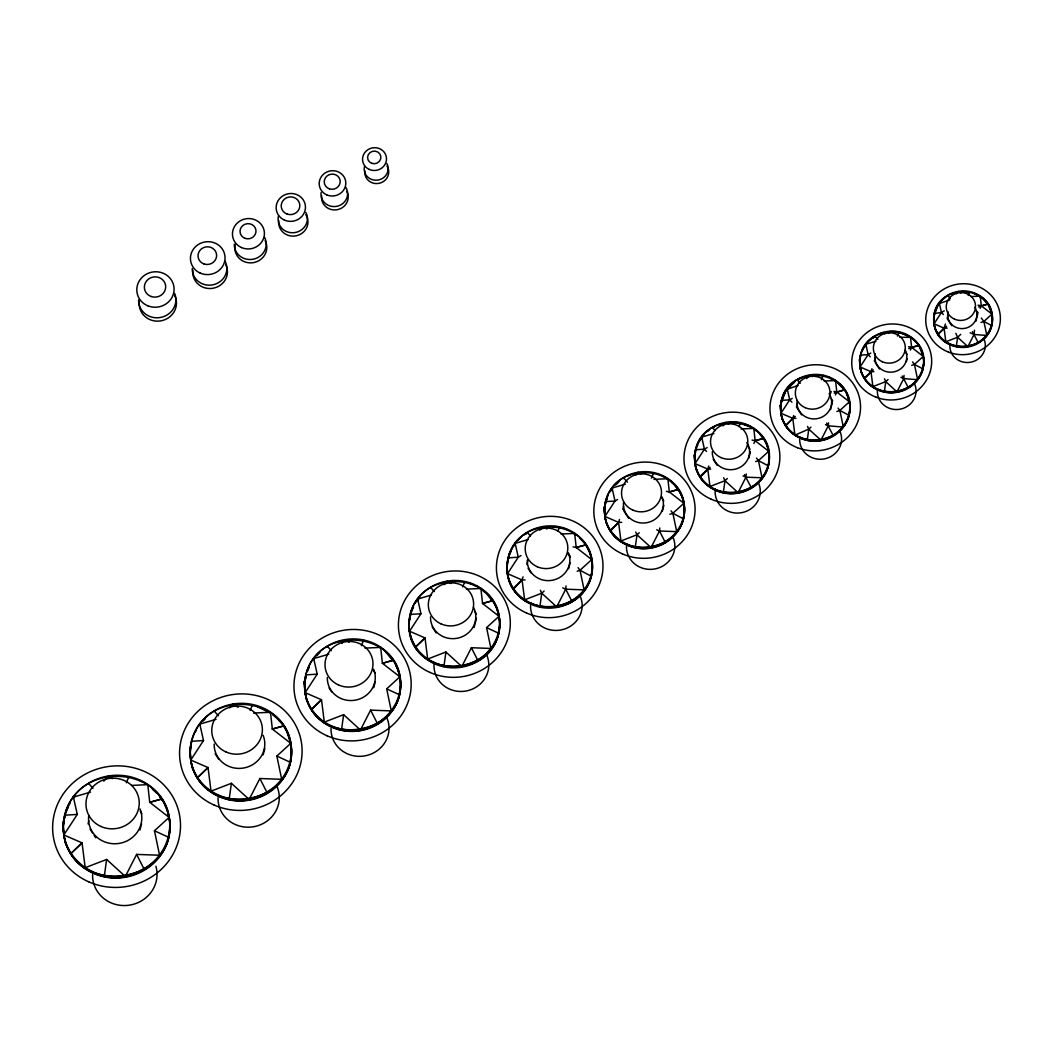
<?xml version="1.0" encoding="UTF-8"?>
<svg xmlns="http://www.w3.org/2000/svg" width="1053" height="1053" viewBox="0 0 1053 1053"><rect width="100%" height="100%" fill="white"/><g stroke="black" fill="none" stroke-linecap="round" stroke-linejoin="round"><path stroke-width="1.5" d="M63.285 825.341C68.708 752.421 183.643 764.386 168.467 838.149C161.267 867.303 127.255 884.638 99.193 875.122C84.595 870.66 72.078 859.577 66.602 845.243C63.575 845.283 61.337 800.385 64.022 835.964M190.211 750.907C195.358 681.633 304.541 693.006 290.141 763.083C283.296 790.777 250.983 807.243 224.328 798.213C210.455 793.962 198.569 783.445 193.37 769.822C190.488 769.861 188.369 727.202 190.909 761.016M304.62 683.989C308.582 618.453 413.75 629.562 399.284 695.52C392.795 721.766 362.193 737.363 336.934 728.808C323.797 724.78 312.53 714.803 307.608 701.917C304.883 701.943 302.869 661.521 305.278 693.558M409.064 623.034C412.157 564.053 506.704 569.436 499.267 629.576C492.501 683.2 405.839 676.684 409.13 623.415M507.072 565.948C510.6 507.691 604.093 517.576 591.22 576.202C578.176 626.956 497.134 611.293 508.059 559.893M604.501 509.204C607.805 454.593 695.454 463.86 683.384 518.813C677.987 540.676 652.478 553.681 631.431 546.546C620.48 543.203 611.095 534.885 606.989 524.144C604.725 524.17 603.04 490.487 605.054 517.181M694.638 456.844C696.652 405.918 780.444 415.04 768.256 465.808C763.214 486.21 739.403 498.345 719.765 491.685C709.551 488.566 700.785 480.813 696.954 470.77C694.835 470.796 693.269 439.364 695.151 464.281M780.602 406.958C782.484 359.678 860.288 368.155 848.968 415.29C844.282 434.244 822.182 445.511 803.939 439.325C794.462 436.429 786.315 429.216 782.761 419.91C780.799 419.923 779.338 390.742 781.076 413.882M859.748 361.179C861.486 317.532 933.313 325.351 922.862 368.866C918.532 386.359 898.13 396.757 881.295 391.058C872.542 388.373 865.026 381.726 861.736 373.131C859.932 373.144 858.577 346.2 860.196 367.563M992.11 322.718C997.625 282.375 931.418 281.243 933.774 321.178C936.025 360.021 998.823 352.031 991.965 314.11L981.291 305.831L978.066 305.173M63.364 825.776L63.68 822.525M90.479 792.146L73.394 797.108L77.29 814.417L63.851 834.963C74.302 900.565 180.511 882.796 169.125 817.391L149.71 802.294L147.789 784.643L131.599 785.433M190.29 751.329L190.646 746.129M216.049 719.37L199.807 724.095L203.505 740.535L190.751 760.055C200.675 822.38 301.579 805.492 290.76 743.352L272.332 729.045L270.489 712.262L253.562 713.065M304.686 684.384L306.015 675.776M328.76 654.203L313.715 658.586L317.216 674.157L305.12 692.65C314.531 751.697 410.117 735.705 399.864 676.829L382.41 663.272L380.659 647.371L364.97 648.121M409.275 622.033L410.117 616.61M431.519 594.998L417.659 599.039L420.963 613.741L409.551 631.221C418.436 686.977 508.704 671.867 499.03 616.281L482.537 603.461L480.892 588.456L466.44 589.14M556.471 607.331L565.724 589.18L566.04 585.929M521.011 555.576L518.273 557.195L507.52 573.648C515.891 626.127 600.855 611.911 591.747 559.591L576.228 547.507L573.082 546.862M604.554 509.534L604.843 505.44M617.571 499.517L615.005 501.017L604.922 516.431C612.767 565.632 692.413 552.298 683.884 503.242L669.326 491.948L666.391 491.33M694.69 457.147L695.493 451.54M707.129 447.604L704.431 449.197L695.019 463.583C702.351 509.494 776.693 497.055 768.716 451.276L755.146 440.72L752.053 440.088M792.211 398.389L789.697 399.85L780.971 413.224C787.762 455.857 856.8 444.313 849.402 401.798L836.793 391.992L833.923 391.4M859.801 361.442L860.577 355.098L868.146 354.611L870.792 353.058M904.053 375.473L903.737 378.593L896.801 392.216M875.964 341.277L865.816 344.239L868.146 354.611L860.09 366.957C866.356 406.313 930.089 395.652 923.257 356.414L911.608 347.358L908.594 346.727M934.156 324.324L934.05 316.032L937.749 305.383M650.807 547.994L659.494 531.002L659.797 527.974M746.274 473.982L745.958 477.18L737.85 493.041M828.553 422.885L828.263 425.846L820.735 440.588M974.499 330.181L974.078 334.472L967.707 346.924M85.359 868.699L85.188 867.698L106.629 859.445L104.247 876.649M211.179 792.106L211.021 791.158L231.384 783.3L229.133 799.661M324.482 723.029L324.324 722.121L343.62 714.671L341.488 730.177M427.834 659.902L427.689 659.046L445.906 652.004L443.892 666.654M540.386 590.246L541.742 593.208L539.847 607.002M635.736 532.015L637.012 534.779L635.222 547.692M723.635 477.786L724.977 480.708L723.306 492.765M807.533 426.412L808.783 429.124L807.23 440.312M884.441 378.764L885.757 381.62L884.323 391.966M955.795 333.314L957.598 337.25L956.282 346.7M64.18 819.326L64.852 816.207M605.172 504.703L608.147 494.739M794.317 381.739L785.393 391.861L780.905 403.694M992.058 322.402C988.793 353.281 938.276 355.006 934.064 323.784L941.448 312.478L944.278 310.832M88.057 823.894L88.834 820.8M139.957 830.001L141.523 823.828M263.171 754.843L264.777 748.499M373.736 687.714L375.25 681.699M474.087 627.575L476.43 618.269M526.934 564.526L528.04 560.157M568.633 568.752L570.107 562.907M622.784 509.283L623.547 506.269M662.35 511.324L663.877 505.308M748.788 458.173L750.355 451.934M797.174 404.115L796.45 407.011L801.596 414.908M830.527 409.643L832.344 402.404M874.372 361.205L875.135 358.204M906.33 361.64L907.094 358.625M947.963 315.387L947.16 318.546L951.833 325.706M975.868 321.297L977.855 313.425L976.302 311.03M65.207 814.956L65.918 812.455M411.21 612.438L410.394 615.281L410.249 614.425L420.963 613.741M509.086 555.971L508.323 558.643L508.191 557.84L518.273 557.195L515.154 543.361L528.198 539.557M696.388 448.104L695.73 450.447L695.599 449.749L704.431 449.197L706.51 451.395M523.065 576.847L522.051 579.94L524.736 600.644M621.059 541.729L618.572 522.38L621.744 522.354M785.762 425.873L792.777 418.344L793.699 415.514M872.99 387.201L871.002 371.696L871.95 368.682M610.45 531.015L618.545 522.354L619.493 519.445M710.091 487.197L707.761 469.125L708.735 466.045M945.897 342.33L944.067 328.141L945.383 324.021M67.734 807.664L66.181 810.613M697.639 444.735L696.665 446.538M865.816 344.239L861.486 352.347M126.373 782.734L128.9 776.706M250.153 710.433L252.536 704.707M651.438 478.154L653.702 472.731L653.834 473.481M738.969 426.597L740.562 422.793L740.68 423.503M968.273 295.472L969.839 291.734L961.35 291.602L950.227 294.221M361.39 645.634L363.667 640.224L363.825 641.132M462.701 586.811L464.834 581.704L464.978 582.559M557.748 531.37L559.564 527.04L559.696 527.856M821.406 379.751L823.249 375.355L823.367 376.013M897.419 336.052L899.117 331.998L910.555 337.368L899.867 337.263M830.014 394.506L831.265 391.545M980.146 308.358L981.291 305.831L980.225 296.104L970.879 296.564M753.882 443.484L755.146 440.72L753.777 428.36L741.088 428.966M835.437 394.98L836.793 391.992L835.529 380.515L824.065 381.068M910.358 350.109L911.608 347.358L910.45 336.763M125.031 877.057L136.614 854.404L159.582 855.233L159.753 856.247M248.863 800.043L259.867 778.509L281.691 779.312L281.862 780.273M360.179 730.545L370.603 710.13L391.282 710.907L391.44 711.815M461.543 667.01L471.389 647.727L490.922 648.451L491.067 649.306M68.221 806.48L70.051 803.202M196.45 730.229L194.831 732.585M511.679 549.705L512.89 546.902M704.023 434.481L698.034 443.326M419.647 597.551L415.251 602.803M513.746 546.31L515.154 543.361M75.184 796.042L73.565 798.121L73.394 797.108M103.799 781.129L108.117 776.298L112.368 778.654M229.725 707.761L232.805 704.325L238.189 707.313M341.777 643.409L344.963 639.855L349.135 642.172M444.169 584.705L447.183 581.348L451.118 583.533M635.959 474.837L638.131 472.428L640.961 473.995M722.99 425.886L726.017 422.503L728.663 423.977M806.585 378.606L809.744 375.079L812.508 376.619M956.374 293.787L958.414 291.51L961.086 292.997M539.82 530.185L542.94 526.711L547.02 528.975M884.704 333.919L886.652 331.748L889.193 333.169M203.058 721.121L205.374 718.778M316.782 655.769L320.007 652.057M619.388 481.326L614.57 485.249M877.886 339.329L874.964 336.052L867.804 342.014M950.372 298.473L947.7 295.445L941.132 300.908M197.753 778.536L197.595 777.588L208.046 767.558L190.751 760.055M311.754 710.17L311.609 709.261L321.507 699.758L305.12 692.65M415.817 647.753L415.672 646.897L425.017 637.921L409.551 631.221M513.43 589.219L522.051 579.94L525.092 579.953M700.192 477.193L710.025 467.348M864.513 378.632L873.266 369.919M71.222 854.417L71.051 853.417L82.055 842.861L63.851 834.963M513.285 588.403L522.077 579.966L507.52 573.648M864.408 378.027L871.002 371.696L873.898 371.67M938.118 334.472L946.555 326.206M71.051 853.417L82.055 842.861L85.188 867.698M197.595 777.588L208.046 767.558L211.021 791.158M311.609 709.261L321.507 699.758L324.324 722.121M415.672 646.897L425.017 637.921L427.689 659.046M610.319 530.264L618.572 522.38M700.061 476.496L707.761 469.125L710.722 469.098M785.656 425.215L795.239 416.448M938.026 333.919L944.067 328.141L947.173 328.128M524.591 599.841L541.742 593.208L544.125 591.036M794.949 435.152L808.783 429.124L810.955 427.123M872.898 386.596L885.757 381.62L888.048 379.528M159.582 855.233L154.462 830.764L169.125 817.391M281.691 779.312L276.834 756.067L290.76 743.352M620.928 540.979L637.012 534.779L639.237 532.752M669.866 514.298L672.88 513.285L683.884 503.242M709.959 486.499L724.977 480.708L727.307 478.562M755.646 461.583L758.45 460.635L768.716 451.276M945.805 341.777L957.598 337.25L960.744 334.367M980.962 322.468L983.897 321.468L991.965 314.11M391.282 710.907L386.675 688.859L399.864 676.829M490.922 648.451L486.565 627.627L499.03 616.281M577.162 571.226L580.006 570.265L591.747 559.591M836.885 411.486L839.873 410.473L849.402 401.798M911.701 365.338L914.452 364.417L923.257 356.414M707.59 431.559L709.393 429.677M526.342 533.963L523.946 534.898M798.174 379.817L803.202 377.013M883.599 332.537L877.715 334.709M978.658 306.949L988.004 303.962L992.058 314.663M834.187 393.098L844.717 389.807L844.835 390.452L835.529 380.515M908.739 348.569L918.927 345.345L923.363 357.02M721.358 424.188L718.975 424.583M787.289 389.268L798.161 385.411M701.825 437.785L701.706 437.087L713.881 433.533M612.201 488.789L612.083 488.039L625.429 484.156M939.408 303.514L949.78 299.921M763.675 438.364L755.146 440.72L763.675 438.364L766.966 445.077L768.835 451.974M678.474 489.408L669.3 491.948L678.474 489.408L682.002 496.608L684.002 503.992M393.388 660.231L382.41 663.272L393.388 660.231L397.613 668.879L400.022 677.737M283.915 725.833L272.332 729.045L283.915 725.833L286.35 730.15M161.925 798.937L149.723 802.32L161.925 798.937L166.611 808.533L169.296 818.392M981.278 305.818L988.004 303.962M585.981 544.822L576.188 547.507L585.981 544.822L589.733 552.509L591.878 560.393M492.909 600.592L482.537 603.461L492.909 600.592L496.898 608.752L499.175 617.137M836.78 391.966L844.717 389.807M911.595 347.332L918.927 345.345M791.948 402.246L789.697 399.85L781.51 400.377L781.616 401.035M305.87 674.868L317.216 674.157M943.356 314.505L941.448 312.478L934.616 313.465M203.505 740.535L191.528 741.286L191.699 742.233M64.681 815.206L77.29 814.417M653.966 479.365L667.878 478.694L667.997 479.444L665.799 478.009M561.065 534.042L574.675 533.397L574.806 534.2M896.05 331.629L889.785 331.498M819.932 374.947L813.153 374.815M736.982 422.358L729.676 422.214M795.936 418.344L792.791 418.37L794.844 434.494M986.806 335.473L974.078 334.472L970.168 332.774M762.161 478.47L762.043 477.772L745.958 477.18L743.049 475.917M656.73 529.804L659.494 531.002L676.724 531.633L676.855 532.384M917.637 379.725L903.737 378.593L900.894 377.369M843.308 427.057L828.263 425.846L825.565 424.675M562.776 587.89L565.724 589.18L584.112 589.864L584.244 590.68M552.772 526.79L555.484 526.539M988.096 304.514L982.541 298.21L972.617 292.563M827.645 377.079L829.698 377.54M746.419 425.057L744.102 423.859M257.445 706.708L270.647 713.21L270.489 712.262M860.09 366.957L870.989 371.683M934.064 323.784L944.054 328.128M780.971 413.224L792.777 418.344M695.019 463.583L707.748 469.098M604.922 516.431L618.545 522.354M981.304 318.019L983.897 321.468L991.597 325.522M912.569 361.903L914.452 364.417L922.862 368.866M838.083 408.103L839.873 410.473L848.968 415.29M756.528 458.068L758.45 460.635L768.256 465.808M671.051 510.837L672.88 513.285L683.384 518.813M578.058 567.659L580.006 570.265L591.22 576.202M486.565 627.627L498.332 633.077L498.477 633.932M386.675 688.859L399.126 694.625L399.284 695.52M276.834 756.067L289.97 762.135L290.141 763.083M154.462 830.764L168.296 837.148L168.467 838.149M662.363 476.153L664.614 476.864M474.653 585.573L477.206 586.376M478.536 587.692L481.037 589.311L480.892 588.456M378.172 646.555L380.817 648.279L380.659 647.371M754.843 429.716L756.659 430.638M669.01 480.155L673.828 484.077L678.606 490.158M917.176 343.015L912.912 338.711M757.594 431.822L759.279 433.073M493.054 601.447L484.393 591.22M281.138 722.161L274.385 715.342M152.001 788.486L154.791 790.987M957.598 337.25L967.615 346.384M885.757 381.62L896.695 391.611M808.783 429.124L820.629 439.93M724.977 480.708L737.732 492.343M637.012 534.779L650.675 547.244M541.742 593.208L556.326 606.528M445.906 652.004L461.398 666.154M343.62 714.671L360.021 729.637M231.384 783.3L248.705 799.095M106.629 859.445L124.859 876.057M868.146 354.611L870.226 356.809M530.475 535.951L527.356 532.449L527.5 533.252M800.254 383.305L797.082 379.738L797.2 380.396M715.105 430.598L712.381 427.531L712.499 428.229L715.592 425.952M627.417 482.195L623.521 477.799L623.639 478.549M434.297 591.575L430.624 587.442L430.769 588.298M331.326 650.688L327.43 646.305L327.588 647.213M214.299 711.13L218.419 715.764M88.636 783.458L92.98 788.342M760.121 434.27L763.794 439.062M393.546 661.139L384.358 650.293M159.845 796.726L162.096 799.938M905.304 351.715L907.002 354.321M875.227 362.508L879.466 369.024M831.251 398.692L832.712 400.956M748.38 446.735L749.96 449.157M713.276 459.332L717.238 465.4M662.087 498.385L663.785 500.991M623.626 510.587L628.72 518.392M570.45 557.379L568.199 553.904A25.825 24.482 -9.7 0 1 569.778 555.642M528.079 568.304L531.094 572.937M474.811 611.49L476.417 613.938M432.191 626.785L436.192 632.932M373.381 670.471L375.079 673.078M329.102 687.964L331.642 691.874M215.167 753.737L218.734 759.239M140.233 811.152L141.852 813.64M90.084 829.159L92.506 832.87M94.125 835.358L95.744 837.833M972.445 331.682L978.421 342.988M902.263 376.053L908.476 387.912M826.658 423.082L833.397 435.929M744.471 474.64L751.487 488.026M659.494 531.002L665.417 542.624M565.724 589.18L572.042 601.605M471.389 647.727L478.101 660.915M370.603 710.13L377.711 724.095M259.867 778.509L267.37 793.238M136.614 854.404L144.498 869.896M849.508 402.443L846.375 392.756M287.087 732.125L290.918 744.313M939.315 302.961L941.448 312.478M787.17 388.623L789.697 399.85M701.706 437.087L704.431 449.197M612.083 488.039L615.005 501.017L605.541 501.61L605.672 502.36M983.897 321.468L986.714 334.933M914.452 364.417L917.532 379.119M839.873 410.473L843.203 426.399M758.45 460.635L762.043 477.772M672.88 513.285L676.724 531.633M580.006 570.265L584.112 589.864M753.777 428.36L753.895 429.058M750.736 426.649L747.498 425.149M726.017 422.503L726.136 423.214M638.131 472.428L638.25 473.179M630.576 474.64L626.969 476.114M583.638 541.729L580.953 538.781M567.501 529.725L563.605 528.251M542.94 526.711L543.072 527.527M520.748 537.556L517.813 540.386M510.968 550.508L509.389 554.168M507.098 569.87L507.664 574.464M473.271 584.547L469.138 582.993M447.183 581.348L447.328 582.204M417.659 599.039L417.804 599.907M413.21 606.633L411.539 610.516M409.104 627.206L409.696 632.076M340.395 641.04L335.907 642.514M313.715 658.586L313.86 659.494M308.99 666.628L307.226 670.748M232.805 704.325L232.963 705.273M199.807 724.095L199.978 725.056M158.99 795.068L155.647 791.382M143.445 782.208L138.812 780.062M667.878 478.694L669.313 491.922M574.675 533.397L576.202 547.481M507.151 567.646L507.177 570.344M758.779 483.577A22.6 21.415 -9.7 0 1 740.364 512.877A22.6 21.415 -9.7 0 1 715.342 489.171M759.74 434.099A37.355 35.407 -9.7 0 1 760.674 480.484A37.355 35.407 -9.7 0 1 712.486 488.816A37.355 35.407 -9.7 0 1 697.77 444.8M744.418 424.635A37.355 35.407 -9.7 0 1 747.972 425.965M754.409 429.545A37.355 35.407 -9.7 0 1 756.317 430.967M746.84 442.457A18.678 17.704 -9.7 0 1 735.744 469.046A18.678 17.704 -9.7 0 1 712.302 451.79M840.189 431.875A20.981 19.889 -9.7 0 1 824.144 458.924A20.981 19.889 -9.7 0 1 799.688 439.114M830.133 378.29A34.683 32.88 -9.7 0 1 848.363 417.607A34.683 32.88 -9.7 0 1 809.573 440.865A34.683 32.88 -9.7 0 1 780.694 407.932M781.168 403.431A34.683 32.88 -9.7 0 1 785.09 392.756M787.618 389.005A34.683 32.88 -9.7 0 1 794.646 382.239M829.093 393.598A17.348 16.44 -9.7 0 1 817.905 418.502A17.348 16.44 -9.7 0 1 797.147 400.574M914.767 384.266A19.375 18.362 -9.7 0 1 898.972 409.38A19.375 18.362 -9.7 0 1 877.531 389.07M910.99 337.789A32.024 30.353 -9.7 0 1 907.12 388.833A32.024 30.353 -9.7 0 1 859.906 365.167M860.104 358.955A32.024 30.353 -9.7 0 1 860.709 355.848M864.434 347.161A32.024 30.353 -9.7 0 1 866.224 344.607M872.713 338.368A32.024 30.353 -9.7 0 1 875.096 336.789M892.733 332.024A32.024 30.353 -9.7 0 1 896.011 332.221M905.198 350.017A16.006 15.176 -9.7 0 1 892.654 372.064A16.006 15.176 -9.7 0 1 875.319 353.716M984.134 339.342A17.756 16.835 -9.7 0 1 969.655 362.377A17.756 16.835 -9.7 0 1 950.003 343.752M976.855 311.346A17.756 16.835 -9.7 0 1 977.908 312.544M978.29 295.511A29.352 27.812 -9.7 0 1 988.201 333.604A29.352 27.812 -9.7 0 1 947.963 343.712A29.352 27.812 -9.7 0 1 938.052 305.62M958.085 292.26A29.352 27.812 -9.7 0 1 960.994 291.865M974.775 307.213A14.676 13.913 -9.7 0 1 964.574 328.418A14.676 13.913 -9.7 0 1 948.042 311.688M155.883 866.185A32.288 30.603 -9.7 0 1 128.703 905.264A32.288 30.603 -9.7 0 1 92.598 874.569M165.163 805.519A53.361 50.583 -9.7 0 1 121.832 877.728A53.361 50.583 -9.7 0 1 64.878 816.457M66.444 811.402A53.361 50.583 -9.7 0 1 67.958 807.743M152.711 789.46A53.361 50.583 -9.7 0 1 156.305 792.843M159.451 796.437A53.361 50.583 -9.7 0 1 162.136 800.162M140.036 808.928A26.68 25.285 -9.7 0 1 118.278 843.532A26.68 25.285 -9.7 0 1 88.755 815.548M277.268 787.17A30.669 29.063 -9.7 0 1 253.826 826.697A30.669 29.063 -9.7 0 1 218.063 797.753M272.661 714.816A50.702 48.043 -9.7 0 1 259.775 797.213A50.702 48.043 -9.7 0 1 190.764 747.38M263.118 735.31A25.351 24.022 -9.7 0 1 243.743 767.992A25.351 24.022 -9.7 0 1 214.193 744.063M387.109 718.422A29.05 27.536 -9.7 0 1 364.891 755.87A29.05 27.536 -9.7 0 1 331.024 728.452M395.665 664.891A48.03 45.516 -9.7 0 1 362.93 730.203A48.03 45.516 -9.7 0 1 304.751 685.332M305.146 680.646A48.03 45.516 -9.7 0 1 305.686 677.54M307.45 671.459A48.03 45.516 -9.7 0 1 309.332 667.089M388.333 654.755A48.03 45.516 -9.7 0 1 392.808 660.192M373.683 669.208A24.008 22.758 -9.7 0 1 355.335 700.153A24.008 22.758 -9.7 0 1 327.338 677.5M486.986 655.637A27.444 26.009 -9.7 0 1 464.623 691.229A27.444 26.009 -9.7 0 1 434.244 662.442M489.053 596.406A45.358 42.989 -9.7 0 1 471.573 664.364A45.358 42.989 -9.7 0 1 409.288 628.68M409.564 619.875A45.358 42.989 -9.7 0 1 413.526 607.068M482.84 590.746A45.358 42.989 -9.7 0 1 485.091 592.549M473.455 607.239A22.679 21.494 -9.7 0 1 458.002 638.079A22.679 21.494 -9.7 0 1 430.519 616.887M579.466 594.655A25.825 24.482 -9.7 0 1 561.868 629.786A25.825 24.482 -9.7 0 1 530.58 605.646M579.611 538.122A42.686 40.462 -9.7 0 1 583.388 591.983A42.686 40.462 -9.7 0 1 527.421 602.474A42.686 40.462 -9.7 0 1 511.271 550.93M571.858 532.555A42.686 40.462 -9.7 0 1 575.399 534.766M568.462 552.772A21.35 20.231 -9.7 0 1 552.154 580.295A21.35 20.231 -9.7 0 1 527.263 560.143M673.222 537.767A24.219 22.942 -9.7 0 1 654.716 568.975A24.219 22.942 -9.7 0 1 626.482 546.138M671.577 482.3A40.027 37.934 -9.7 0 1 677.369 531.897A40.027 37.934 -9.7 0 1 626.338 544.875A40.027 37.934 -9.7 0 1 606.87 498.753M610.358 491.672A40.027 37.934 -9.7 0 1 612.596 488.487M615.979 484.683A40.027 37.934 -9.7 0 1 617.821 482.972M662.061 496.911A20.007 18.967 -9.7 0 1 645.752 522.854A20.007 18.967 -9.7 0 1 623.6 501.873M305.818 214.707A14.676 13.913 -9.7 0 1 296.367 235.767A14.676 13.913 -9.7 0 1 278.795 220.603M305.883 212.43A14.676 13.913 -9.7 0 1 294.392 232.647A14.676 13.913 -9.7 0 1 278.505 215.826M346.819 191.462A13.347 12.649 -9.7 0 1 337.052 209.744A13.347 12.649 -9.7 0 1 321.665 195.845M345.66 187.118A13.347 12.649 -9.7 0 1 337.065 206.27A13.347 12.649 -9.7 0 1 321.099 192.488M386.977 166.058A12.004 11.386 -9.7 0 1 379.238 183.288A12.004 11.386 -9.7 0 1 364.864 170.889M386.925 163.584A12.004 11.386 -9.7 0 1 377.514 180.129A12.004 11.386 -9.7 0 1 364.522 166.361M174.666 293.418A18.678 17.704 -9.7 0 1 160.385 317.493A18.678 17.704 -9.7 0 1 138.601 299.868M174.535 295.274A18.678 17.704 -9.7 0 1 160.872 320.862A18.678 17.704 -9.7 0 1 139.338 301.395M225.066 261.144A17.348 16.44 -9.7 0 1 213.259 284.731A17.348 16.44 -9.7 0 1 192.238 268.528M225.645 264.5A17.348 16.44 -9.7 0 1 212.956 288.259A17.348 16.44 -9.7 0 1 192.962 270.187M264.566 237.333A16.006 15.176 -9.7 0 1 253.668 259.104A16.006 15.176 -9.7 0 1 234.266 244.151M265.145 240.689A16.006 15.176 -9.7 0 1 252.602 262.75A16.006 15.176 -9.7 0 1 235.28 244.388M721.029 457.607A18.678 17.704 -9.7 0 0 747.748 439.917A18.678 17.704 -9.7 0 0 718.686 427.031A18.678 17.704 -9.7 0 0 721.029 457.607M715.579 489.421A37.355 35.407 -9.7 0 0 769.045 454.027A37.355 35.407 -9.7 0 0 710.893 428.255A37.355 35.407 -9.7 0 0 715.579 489.421M805.111 407.643A17.348 16.44 -9.7 0 0 829.922 391.216A17.348 16.44 -9.7 0 0 802.926 379.238A17.348 16.44 -9.7 0 0 805.111 407.643M800.056 437.219A34.683 32.88 -9.7 0 0 849.705 404.352A34.683 32.88 -9.7 0 0 795.699 380.423A34.683 32.88 -9.7 0 0 800.056 437.219M882.361 361.758A16.006 15.176 -9.7 0 0 905.264 346.595A16.006 15.176 -9.7 0 0 880.347 335.552A16.006 15.176 -9.7 0 0 882.361 361.758M877.702 389.11A32.024 30.353 -9.7 0 0 923.534 358.77A32.024 30.353 -9.7 0 0 873.687 336.67A32.024 30.353 -9.7 0 0 877.702 389.11M954.505 319.151A14.676 13.913 -9.7 0 0 975.499 305.252A14.676 13.913 -9.7 0 0 952.662 295.13A14.676 13.913 -9.7 0 0 954.505 319.151M950.214 344.081A29.352 27.812 -9.7 0 0 992.216 316.282A29.352 27.812 -9.7 0 0 946.529 296.025A29.352 27.812 -9.7 0 0 950.214 344.081M100.996 826.5A26.68 25.285 -9.7 0 0 139.18 801.215A26.68 25.285 -9.7 0 0 97.653 782.8A26.68 25.285 -9.7 0 0 100.996 826.5M93.217 871.884A53.361 50.583 -9.7 0 0 169.586 821.327A53.361 50.583 -9.7 0 0 86.517 784.498A53.361 50.583 -9.7 0 0 93.217 871.884M226.04 751.974A25.351 24.022 -9.7 0 0 262.315 727.965A25.351 24.022 -9.7 0 0 222.854 710.472A25.351 24.022 -9.7 0 0 226.04 751.974M218.642 795.133A50.702 48.043 -9.7 0 0 291.194 747.103A50.702 48.043 -9.7 0 0 212.285 712.118A50.702 48.043 -9.7 0 0 218.642 795.133M338.539 684.963A24.008 22.758 -9.7 0 0 372.907 662.205A24.008 22.758 -9.7 0 0 335.525 645.634A24.008 22.758 -9.7 0 0 338.539 684.963M331.55 725.886A48.03 45.516 -9.7 0 0 400.285 680.383A48.03 45.516 -9.7 0 0 325.522 647.24A48.03 45.516 -9.7 0 0 331.55 725.886M441.102 623.916A22.679 21.494 -9.7 0 0 473.56 602.421A22.679 21.494 -9.7 0 0 438.259 586.771A22.679 21.494 -9.7 0 0 441.102 623.916M434.507 662.6A45.358 42.989 -9.7 0 0 499.425 619.625A45.358 42.989 -9.7 0 0 428.821 588.324A45.358 42.989 -9.7 0 0 434.507 662.6M537.214 566.725A21.35 20.231 -9.7 0 0 567.764 546.507A21.35 20.231 -9.7 0 0 534.542 531.778A21.35 20.231 -9.7 0 0 537.214 566.725M531.015 603.185A42.686 40.462 -9.7 0 0 592.115 562.736A42.686 40.462 -9.7 0 0 525.658 533.279A42.686 40.462 -9.7 0 0 531.015 603.185M632.787 510.073A20.007 18.967 -9.7 0 0 661.429 491.119A20.007 18.967 -9.7 0 0 630.273 477.312A20.007 18.967 -9.7 0 0 632.787 510.073M626.943 544.111A40.027 37.934 -9.7 0 0 684.226 506.203A40.027 37.934 -9.7 0 0 621.928 478.575A40.027 37.934 -9.7 0 0 626.943 544.111M711.025 499.135A48.03 45.516 -9.7 0 0 779.76 453.646A48.03 45.516 -9.7 0 0 704.997 420.489A48.03 45.516 -9.7 0 0 711.025 499.135M797.503 447.736A45.358 42.989 -9.7 0 0 860.196 401.838A45.358 42.989 -9.7 0 0 787.999 373.881A45.358 42.989 -9.7 0 0 797.503 447.736M876.07 397.192A40.027 37.934 -9.7 0 0 931.392 356.691A40.027 37.934 -9.7 0 0 867.685 332.024A40.027 37.934 -9.7 0 0 876.07 397.192M948.45 352.084A37.355 35.407 -9.7 0 0 1000.087 314.281A37.355 35.407 -9.7 0 0 940.632 291.247A37.355 35.407 -9.7 0 0 948.45 352.084M622.402 553.878A50.702 48.043 -9.7 0 0 694.954 505.848A50.702 48.043 -9.7 0 0 616.031 470.862A50.702 48.043 -9.7 0 0 622.402 553.878M526.474 612.978A53.361 50.583 -9.7 0 0 602.842 562.42A53.361 50.583 -9.7 0 0 519.774 525.592A53.361 50.583 -9.7 0 0 526.474 612.978M429.979 672.433A56.033 53.111 -9.7 0 0 510.165 619.348A56.033 53.111 -9.7 0 0 422.937 580.677A56.033 53.111 -9.7 0 0 429.979 672.433M327.022 735.757A58.705 55.638 -9.7 0 0 411.025 680.146A58.705 55.638 -9.7 0 0 319.651 639.632A58.705 55.638 -9.7 0 0 327.022 735.757M214.114 805.032A61.364 58.165 -9.7 0 0 301.948 746.893A61.364 58.165 -9.7 0 0 206.414 704.549A61.364 58.165 -9.7 0 0 214.114 805.032M88.702 881.822A64.036 60.692 -9.7 0 0 180.339 821.156A64.036 60.692 -9.7 0 0 80.66 776.969A64.036 60.692 -9.7 0 0 88.702 881.822M284.415 220.077A14.676 13.913 -9.7 0 0 305.423 206.164A14.676 13.913 -9.7 0 0 282.573 196.042A14.676 13.913 -9.7 0 0 284.415 220.077M287.193 214.088A9.332 8.845 -9.7 0 0 299.723 204.203A9.332 8.845 -9.7 0 0 284.652 198.978A9.332 8.845 -9.7 0 0 287.193 214.088M326.693 194.858A13.347 12.649 -9.7 0 0 345.779 182.208A13.347 12.649 -9.7 0 0 325.022 173.008A13.347 12.649 -9.7 0 0 326.693 194.858M329.365 188.829A8.003 7.582 -9.7 0 0 340.106 180.353A8.003 7.582 -9.7 0 0 327.18 175.877A8.003 7.582 -9.7 0 0 329.365 188.829M369.287 169.441A12.004 11.386 -9.7 0 0 386.477 158.068A12.004 11.386 -9.7 0 0 367.773 149.776A12.004 11.386 -9.7 0 0 369.287 169.441M371.854 163.373A6.673 6.318 -9.7 0 0 380.804 156.318A6.673 6.318 -9.7 0 0 370.037 152.58A6.673 6.318 -9.7 0 0 371.854 163.373M148.144 305.936A18.678 17.704 -9.7 0 0 173.956 287.035A18.678 17.704 -9.7 0 0 144.235 275.517A18.678 17.704 -9.7 0 0 148.144 305.936M151.211 296.512A10.662 10.109 -9.7 0 0 165.545 285.218A10.662 10.109 -9.7 0 0 148.302 279.242A10.662 10.109 -9.7 0 0 151.211 296.512M200.202 273.082A17.348 16.44 -9.7 0 0 225.013 256.656A17.348 16.44 -9.7 0 0 198.017 244.691A17.348 16.44 -9.7 0 0 200.202 273.082M203.992 263.961A9.332 8.845 -9.7 0 0 216.523 254.089A9.332 8.845 -9.7 0 0 201.452 248.863A9.332 8.845 -9.7 0 0 203.992 263.961M241.466 247.547A16.006 15.176 -9.7 0 0 264.382 232.371A16.006 15.176 -9.7 0 0 239.465 221.327A16.006 15.176 -9.7 0 0 241.466 247.547M245.165 238.386A8.003 7.582 -9.7 0 0 255.905 229.909A8.003 7.582 -9.7 0 0 242.98 225.434A8.003 7.582 -9.7 0 0 245.165 238.386"/></g></svg>
